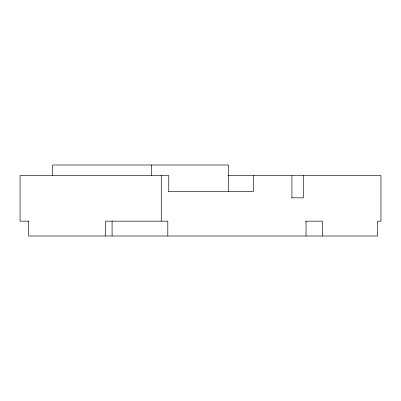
<?xml version="1.0" encoding="UTF-8"?>
<svg xmlns="http://www.w3.org/2000/svg" width="401" height="401" viewBox="0 0 401 401"><rect width="100%" height="100%" fill="white"/><g stroke="black" fill="none" stroke-linecap="round" stroke-linejoin="round"><path stroke-width="0.6" d="M227.823 175.598L380.95 175.598L380.95 221.167L377.592 221.167L377.592 236.004L28.661 236.004L28.661 221.167M168.42 191.493L253.437 191.493L253.437 175.598M291.582 197.848L303.472 197.848L303.472 175.598M28.772 221.167L20.05 221.167L20.05 175.598L168.766 175.598L168.766 191.493M305.662 221.167L322.354 221.167L322.354 236.004M306.043 221.167L306.043 236.004M291.928 175.598L291.928 197.848M228.359 191.803L228.359 164.996L52.641 164.996L52.641 175.598M167.808 236.004L167.808 221.167L105.533 221.167L105.533 236.004M161.257 175.598L161.257 221.167M151.383 164.996L151.383 175.598M112.085 221.167L112.085 236.004"/></g></svg>
